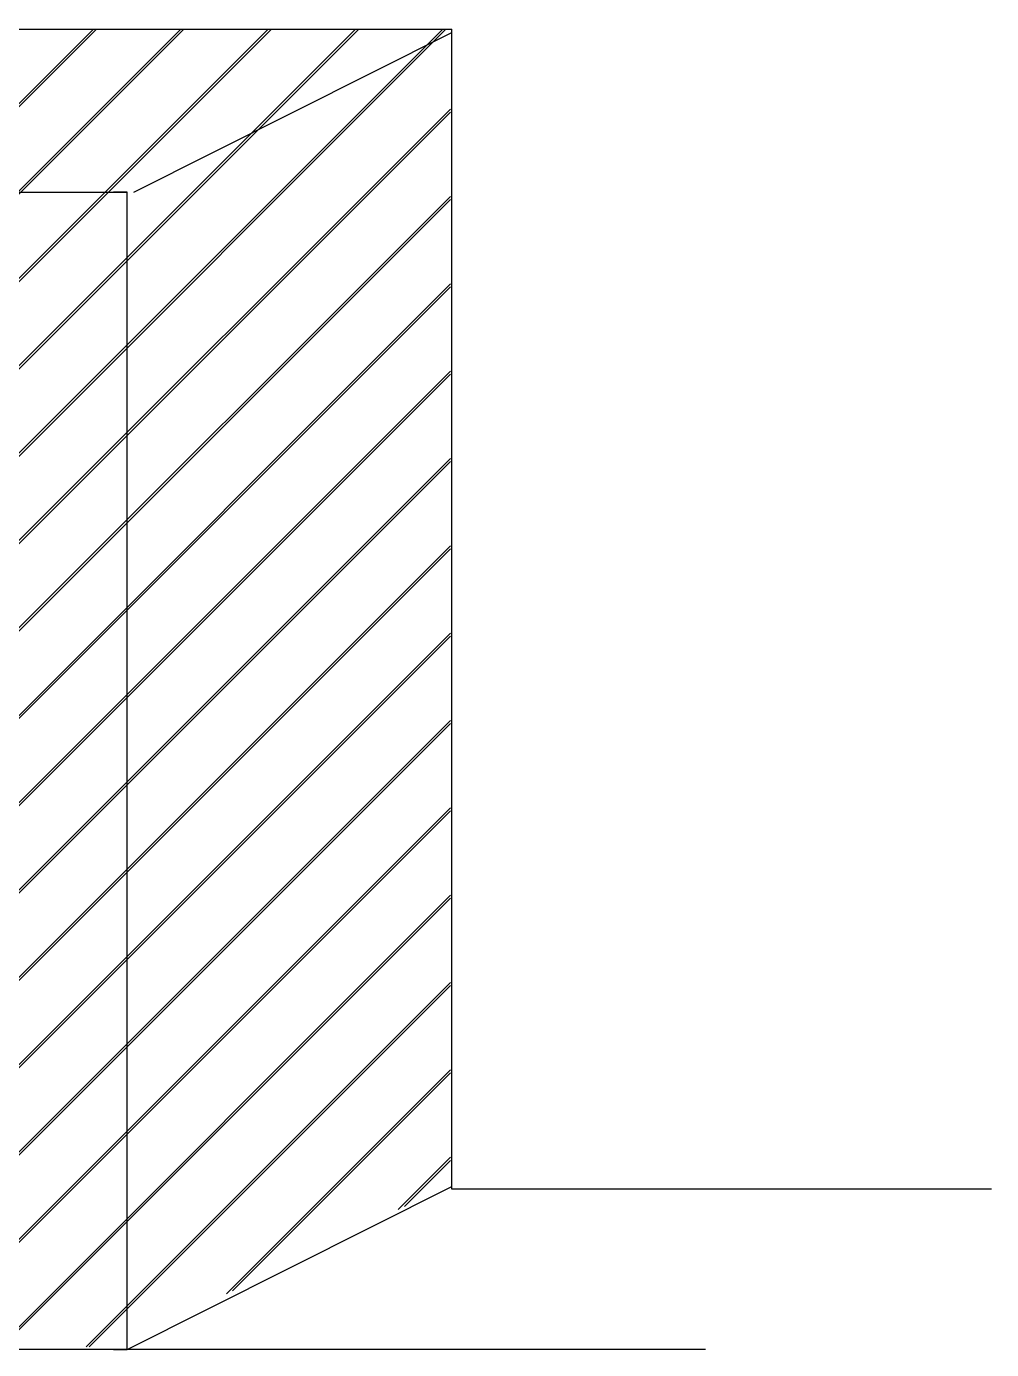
# Model space of a CAD drawing. Extents: x -58 to 166, y -6 to 61.
# Drawn here: x 74.532 to 75.018, y 9.752 to 10.419 of the extents above; entities that cross this region are included whole.
import ezdxf

# ---------------------------------------------------------------- set-up
doc = ezdxf.new("R2010")
doc.units = 0
doc.header["$MEASUREMENT"] = 0
doc.layers.add('ATEX-Travaux', color=7, linetype='CONTINUOUS')

msp = doc.modelspace()

# ---------------------------------------------------------------- hatches: boundary and pattern name
at = {"layer": 'ATEX-Travaux'}
h = msp.add_hatch(dxfattribs=at)
h.set_pattern_fill('JIS_LC_20A', color=80, scale=0.001555, style=0)
h.set_pattern_definition([(45, (16.134226, -38.90874), (-0.021993849, 0.021993849), []), (45, (16.13578, -38.90874), (-0.021993849, 0.021993849), [])])
h.paths.add_polyline_path([(72.80633, 9.7537), (72.81313, 10.33647), (72.96989, 10.41856), (74.74534, 10.41686), (74.74534, 9.83579), (74.57838, 9.7537), (72.81313, 9.7537)])

# ---------------------------------------------------------------- linework, layer by layer
at = {"layer": 'ATEX-Travaux', "color": 7}
for p, q in [((72.97066, 10.41716), (74.74611, 10.41716)), ((74.58595, 10.33507), (74.74611, 10.41546)), ((74.74611, 9.83303), (74.74611, 10.41716)), ((72.8071, 10.33507), (74.58255, 10.33507)), ((74.58255, 10.33507), (74.57574, 10.33507)), ((74.58255, 9.7523), (74.58255, 10.33507)), ((74.58255, 9.7523), (74.74611, 9.83439)), ((75.01777, 9.83303), (74.74611, 9.83303)), ((74.87383, 9.7523), (72.5365, 9.7523)), ((74.57574, 9.7523), (74.58255, 9.7523))]:
    msp.add_line(p, q, dxfattribs=at)

doc.saveas('drawing.dxf')
